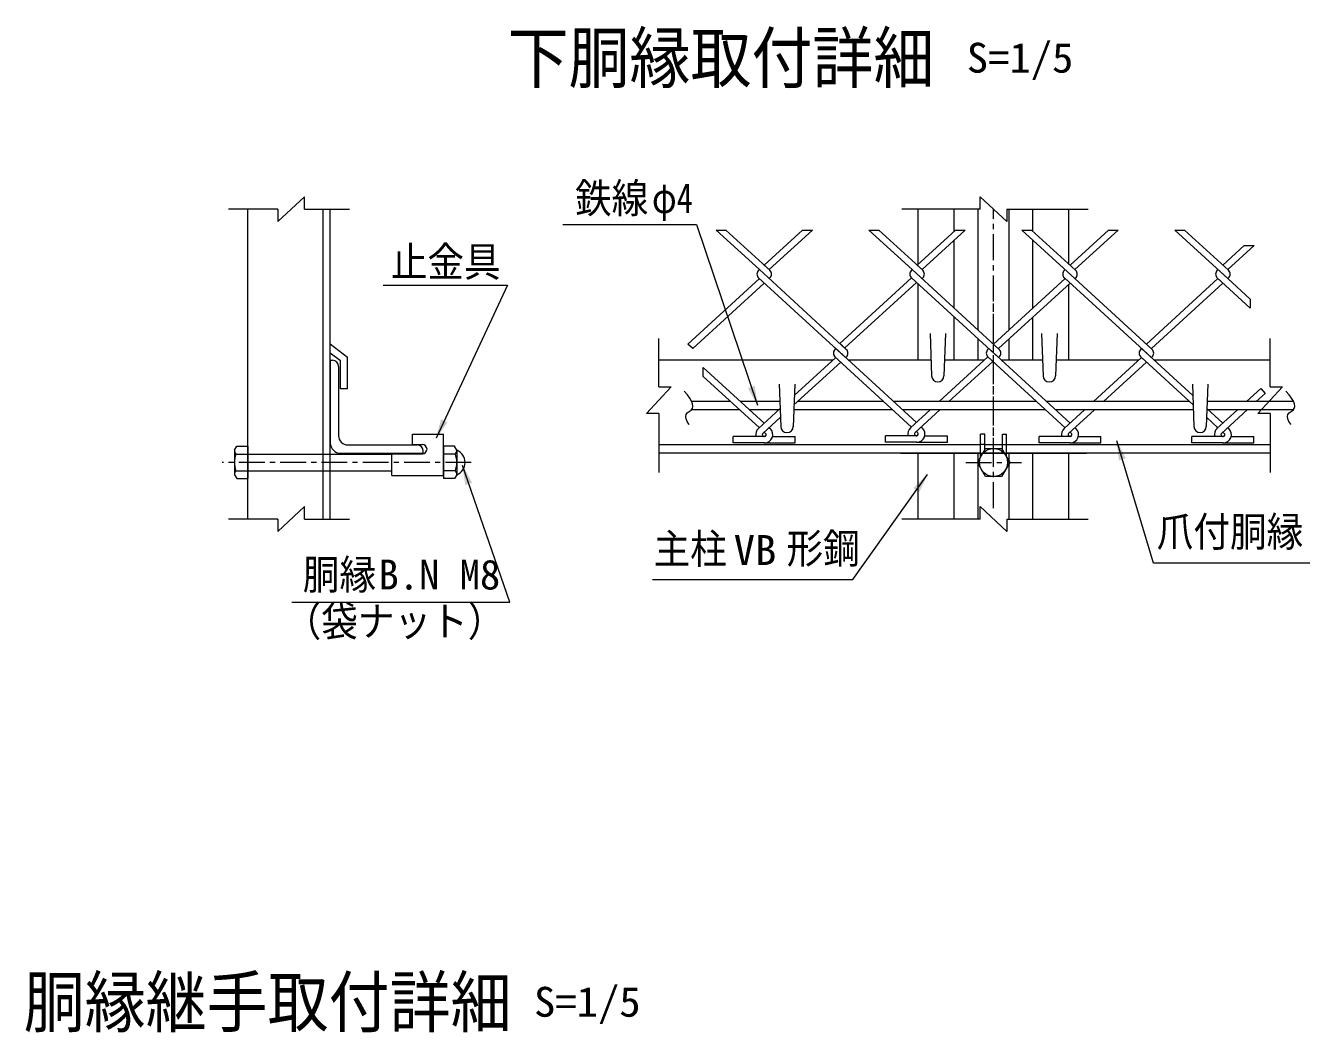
# Model space of a CAD drawing. Units: millimetres, scale not verified, with parts at other scales. Extents: x -4455 to 4455, y -3150 to 3150.
# Drawn here: x 809 to 2668, y -1393 to 69 of the extents above; entities that cross this region are included whole.
import ezdxf
from ezdxf.enums import TextEntityAlignment as Align

# ---------------------------------------------------------------- set-up
doc = ezdxf.new("R2010")
doc.units = ezdxf.units.MM
doc.header["$LTSCALE"] = 30
doc.linetypes.add('DASHED', pattern=[7.5, 6, -1.5])
doc.linetypes.add('USER1', pattern=[2, 1.25, -0.25, 0.25, -0.25])
doc.layers.add('0-4_7詳細', color=7, linetype='Continuous', lineweight=18)
doc.styles.add('ＭＳ ゴシック', font='')
doc.styles.get('ＭＳ ゴシック').set_extended_font_data('MS Gothic')

msp = doc.modelspace()

# ---------------------------------------------------------------- linework, layer by layer
at = {"layer": '0-4_7詳細', "color": 4}
for p, q in [((1214.51, -179.87), (1175.74, -215.87)), ((1214.51, -197.87), (1214.51, -179.87)), ((2195.76, -179.87), (2234.53, -215.87)), ((2195.76, -197.87), (2195.76, -179.87)), ((1175.74, -197.87), (1104.17, -197.87)), ((1175.74, -197.87), (1175.74, -215.87)), ((1214.51, -197.87), (1279.78, -197.87)), ((2195.76, -197.87), (2081.81, -197.87)), ((2234.53, -197.87), (2352.33, -197.87)), ((2234.53, -197.87), (2234.53, -215.87)), ((1729.06, -455.96), (1729.06, -385.77)), ((2616.72, -455.96), (2616.72, -385.77)), ((1729.06, -455.96), (1747.06, -455.96)), ((2598.72, -494.74), (2634.72, -455.96)), ((2616.72, -455.96), (2634.72, -455.96)), ((1729.06, -494.74), (1729.06, -580.32)), ((2616.72, -494.74), (2598.72, -494.74)), ((2616.72, -494.74), (2616.72, -580.32)), ((1214.51, -629.77), (1175.74, -665.77)), ((1214.51, -647.77), (1214.51, -629.77)), ((2195.76, -629.77), (2234.53, -665.77)), ((2195.76, -647.77), (2195.76, -629.77)), ((1175.74, -647.77), (1104.17, -647.77)), ((1175.74, -647.77), (1175.74, -665.77)), ((1214.51, -647.77), (1279.78, -647.77)), ((2195.76, -647.77), (2081.81, -647.77)), ((2234.53, -647.77), (2352.33, -647.77)), ((2234.53, -647.77), (2234.53, -665.77))]:
    msp.add_line(p, q, dxfattribs=at)
at = {"layer": '0-4_7詳細', "lineweight": 9}
for p, q in [((1131.94, -647.77), (1131.94, -197.87)), ((1241.44, -647.77), (1241.44, -197.87)), ((1251.94, -647.77), (1251.94, -197.87)), ((2105.64, -277.79), (2105.64, -197.87)), ((2158.14, -229.68), (2158.14, -197.87)), ((2192.64, -373.31), (2192.64, -197.87)), ((2237.64, -373.31), (2237.64, -197.87)), ((2272.14, -229.68), (2272.14, -197.87)), ((2324.64, -277.79), (2324.64, -197.87)), ((2158.14, -341.69), (2158.14, -242.7)), ((2272.14, -341.69), (2272.14, -242.7)), ((2105.64, -417.3), (2105.64, -306.61)), ((2324.64, -417.3), (2324.64, -306.61)), ((2158.14, -417.3), (2158.14, -354.71)), ((2272.14, -417.3), (2272.14, -354.71)), ((2122.89, -378.3), (2125.14, -439.8)), ((2145.39, -378.3), (2143.14, -439.8)), ((2192.64, -417.3), (2192.64, -386.33)), ((2237.64, -417.3), (2237.64, -386.33)), ((2284.89, -378.3), (2287.14, -439.8)), ((2307.39, -378.3), (2305.14, -439.8)), ((1251.94, -393.24), (1277.09, -412.68)), ((1251.94, -406.51), (1266.59, -417.83)), ((1251.94, -417.3), (1251.94, -537.3)), ((1251.94, -417.3), (1254.94, -417.3)), ((1263.94, -426.3), (1263.94, -526.8)), ((1266.59, -458.84), (1266.59, -417.83)), ((1277.09, -458.84), (1277.09, -412.68)), ((1981.82, -417.3), (1729.06, -417.3)), ((2124.32, -417.3), (2004.41, -417.3)), ((2201.7, -417.3), (2143.97, -417.3)), ((2286.32, -417.3), (2226.44, -417.3)), ((2425.87, -417.3), (2305.97, -417.3)), ((2616.72, -417.3), (2448.47, -417.3)), ((1277.09, -458.84), (1266.59, -458.84)), ((1903.89, -451.8), (1906.14, -513.3)), ((1926.39, -451.8), (1924.12, -513.96)), ((2503.89, -451.8), (2506.14, -513.3)), ((2526.39, -451.8), (2524.14, -513.3)), ((1833.65, -477.3), (1776.78, -477.3)), ((1904.83, -477.3), (1847.86, -477.3)), ((2055.68, -477.3), (1930.55, -477.3)), ((2277.71, -477.3), (2069.89, -477.3)), ((2499.74, -477.3), (2291.92, -477.3)), ((2650.78, -477.3), (2525.46, -477.3)), ((1846.75, -489.3), (1776.25, -489.3)), ((1903.24, -489.3), (1860.96, -489.3)), ((2068.78, -489.3), (1925.02, -489.3)), ((2290.81, -489.3), (2082.99, -489.3)), ((2505.26, -489.3), (2305.02, -489.3)), ((2650.25, -489.3), (2527.04, -489.3)), ((1371.37, -524.61), (1416.37, -524.61)), ((1371.37, -539.61), (1371.37, -524.61)), ((1416.37, -584.61), (1416.37, -524.61)), ((1882.1, -521.69), (1884.16, -523.58)), ((2148.06, -536.36), (2148.06, -526.76)), ((2196.39, -557.39), (2196.39, -524.61)), ((2227.89, -524.61), (2233.89, -524.61)), ((2227.89, -547), (2227.89, -524.61)), ((2233.89, -557.39), (2233.89, -524.61)), ((1112.74, -547.89), (1116.06, -542.13)), ((1114.8, -553.65), (1131.94, -553.65)), ((1251.94, -553.65), (1341.37, -553.65)), ((1277.44, -540.3), (1377.94, -540.3)), ((1341.37, -553.11), (1385.62, -553.11)), ((1341.37, -584.61), (1341.37, -553.11)), ((1371.37, -539.61), (1385.62, -539.61)), ((1416.37, -542.13), (1416.37, -589.17)), ((1432.24, -542.13), (1416.37, -542.13)), ((1433.51, -553.65), (1416.37, -553.65)), ((1435.57, -547.89), (1432.24, -542.13)), ((1435.57, -547.89), (1435.57, -583.41)), ((2196.39, -540.3), (1729.06, -540.3)), ((2196.39, -552.3), (1729.06, -552.3)), ((2080.14, -552.3), (2350.14, -552.3)), ((2105.64, -647.77), (2105.64, -552.3)), ((2158.14, -647.77), (2158.14, -552.3)), ((2192.64, -647.77), (2192.64, -552.3)), ((2202.39, -539.61), (2196.39, -539.61)), ((2198.86, -553.11), (2196.39, -553.11)), ((2230.95, -552.3), (2199.33, -552.3)), ((2227.89, -540.3), (2202.39, -540.3)), ((2227.89, -539.61), (2233.89, -539.61)), ((2231.42, -553.11), (2233.89, -553.11)), ((2616.72, -540.3), (2233.89, -540.3)), ((2616.72, -552.3), (2233.89, -552.3)), ((2237.64, -647.77), (2237.64, -552.3)), ((2272.14, -647.77), (2272.14, -552.3)), ((2324.64, -647.77), (2324.64, -552.3)), ((1114.8, -577.65), (1131.94, -577.65)), ((1116.06, -589.17), (1131.94, -589.17)), ((1251.94, -577.65), (1341.37, -577.65)), ((1341.37, -584.61), (1416.37, -584.61)), ((1433.51, -577.65), (1416.37, -577.65))]:
    msp.add_line(p, q, dxfattribs=at)
at = {"layer": '0-4_7詳細', "color": 1, "linetype": 'USER1'}
for p, q in [((2215.14, -631.8), (2215.14, -197.87)), ((2215.14, -567.2), (2215.14, -301.63)), ((1456.62, -565.65), (1094.83, -565.65)), ((2174.85, -565.65), (2255.49, -565.65))]:
    msp.add_line(p, q, dxfattribs=at)
at = {"layer": '0-4_7詳細', "color": 3}
for p, q in [((1812.2, -228.14), (1875, -285.69)), ((1812.2, -228.14), (1826.41, -228.14)), ((1826.41, -228.14), (1890.28, -286.67)), ((1882.1, -279.18), (1937.79, -228.14)), ((1889.21, -285.69), (1952, -228.14)), ((1937.79, -228.14), (1952, -228.14)), ((2034.23, -228.14), (2097.02, -285.69)), ((2034.23, -228.14), (2048.44, -228.14)), ((2048.44, -228.14), (2112.3, -286.67)), ((2104.13, -279.18), (2159.82, -228.14)), ((2111.23, -285.69), (2174.03, -228.14)), ((2159.82, -228.14), (2174.03, -228.14)), ((2256.25, -228.14), (2333.26, -298.71)), ((2256.25, -228.14), (2270.46, -228.14)), ((2270.46, -228.14), (2334.33, -286.67)), ((2326.16, -279.18), (2381.85, -228.14)), ((2333.26, -285.69), (2396.06, -228.14)), ((2381.85, -228.14), (2396.06, -228.14)), ((2478.28, -228.14), (2555.29, -298.71)), ((2478.28, -228.14), (2492.49, -228.14)), ((2492.49, -228.14), (2556.36, -286.67)), ((2548.18, -279.18), (2579.3, -250.66)), ((2555.29, -285.69), (2593.51, -250.66)), ((2579.3, -250.66), (2593.51, -250.66)), ((1873.93, -286.67), (1875, -285.69)), ((1873.93, -286.67), (1875, -285.69)), ((1875, -285.69), (2001.29, -401.42)), ((1882.1, -279.18), (1890.28, -286.67)), ((2095.95, -286.67), (2097.02, -285.69)), ((2095.95, -286.67), (2097.02, -285.69)), ((2097.02, -285.69), (2223.32, -401.42)), ((2104.13, -279.18), (2112.3, -286.67)), ((2317.98, -286.67), (2319.05, -285.69)), ((2540.01, -286.67), (2541.08, -285.69)), ((1771.09, -393.92), (1875, -298.71)), ((1778.19, -400.43), (1882.1, -305.22)), ((1873.93, -297.73), (2000.22, -413.46)), ((1889.21, -298.71), (1890.28, -297.73)), ((1889.21, -298.71), (1890.28, -297.73)), ((1992.04, -392.94), (2095.95, -297.73)), ((1999.15, -399.45), (2103.06, -304.24)), ((2095.95, -297.73), (2222.25, -413.46)), ((2111.23, -298.71), (2112.3, -297.73)), ((2111.23, -298.71), (2112.3, -297.73)), ((2215.14, -393.92), (2319.05, -298.71)), ((2222.25, -400.43), (2326.16, -305.22)), ((2317.98, -297.73), (2444.28, -413.46)), ((2317.98, -297.73), (2326.16, -305.22)), ((2333.26, -298.71), (2334.33, -297.73)), ((2333.26, -298.71), (2334.33, -297.73)), ((2333.26, -298.71), (2445.35, -401.42)), ((2437.17, -393.92), (2541.08, -298.71)), ((2444.28, -400.43), (2548.18, -305.22)), ((2540.01, -297.73), (2587.77, -341.49)), ((2540.01, -297.73), (2548.18, -305.22)), ((2555.29, -298.71), (2556.36, -297.73)), ((2555.29, -298.71), (2556.36, -297.73)), ((2555.29, -298.71), (2587.77, -328.47)), ((2587.77, -328.47), (2587.77, -341.49)), ((1778.19, -400.43), (1771.09, -393.92)), ((1984.94, -399.45), (2103.06, -507.69)), ((1984.94, -401.42), (1986.01, -400.43)), ((1984.94, -401.42), (1986.01, -400.43)), ((1993.11, -393.92), (2001.29, -401.42)), ((2206.97, -401.42), (2208.04, -400.43)), ((2208.04, -400.43), (2326.16, -508.67)), ((2429, -401.42), (2430.07, -400.43)), ((2430.07, -400.43), (2504.51, -468.65)), ((1925.28, -482.12), (1993.11, -419.97)), ((1925.78, -468.65), (1986.01, -413.46)), ((1983.87, -411.49), (2095.95, -514.2)), ((2000.22, -413.46), (2001.29, -412.47)), ((2000.22, -413.46), (2001.29, -412.47)), ((2136.22, -477.3), (2206.97, -412.47)), ((2150.43, -477.3), (2214.07, -418.98)), ((2206.97, -412.47), (2319.05, -515.18)), ((2222.25, -413.46), (2223.32, -412.47)), ((2222.25, -413.46), (2223.32, -412.47)), ((2360.39, -477.3), (2430.07, -413.46)), ((2374.6, -477.3), (2437.17, -419.97)), ((2429, -412.47), (2505, -482.12)), ((2429, -412.47), (2437.17, -419.97)), ((2444.28, -413.46), (2445.35, -412.47)), ((2444.28, -413.46), (2445.35, -412.47)), ((1793.65, -427.62), (1882.1, -508.67)), ((1793.65, -440.64), (1793.65, -427.62)), ((1793.65, -440.64), (1875, -515.18)), ((2582.42, -477.3), (2603.3, -458.17)), ((2603.3, -458.17), (2609.41, -465.59)), ((2596.63, -477.3), (2609.41, -465.59)), ((1873.56, -516.5), (1905.2, -487.5)), ((1880.04, -523.58), (1905.66, -500.1)), ((2094.52, -515.52), (2123.13, -489.3)), ((2101, -522.6), (2137.34, -489.3)), ((2317.61, -516.5), (2347.3, -489.3)), ((2324.1, -523.58), (2361.51, -489.3)), ((2524.63, -500.1), (2541.08, -515.18)), ((2525.09, -487.5), (2548.18, -508.67)), ((2539.64, -516.5), (2569.33, -489.3)), ((2546.13, -523.58), (2583.54, -489.3)), ((1889.21, -515.18), (1890.64, -516.5)), ((2110.16, -514.2), (2111.6, -515.52)), ((2333.26, -515.18), (2334.7, -516.5)), ((2541.08, -515.18), (2539.64, -516.5)), ((2555.29, -515.18), (2556.73, -516.5)), ((1882.54, -527.75), (1837.1, -527.75)), ((1837.1, -537.35), (1837.1, -527.75)), ((1882.54, -537.35), (1837.1, -537.35)), ((1881.66, -527.75), (1882.54, -527.75)), ((1881.66, -537.35), (1927.1, -537.35)), ((1894.29, -527.75), (1927.1, -527.75)), ((1927.1, -537.35), (1927.1, -527.75)), ((2058.06, -536.36), (2058.06, -526.76)), ((2103.49, -526.76), (2058.06, -526.76)), ((2103.49, -536.36), (2058.06, -536.36)), ((2102.62, -526.76), (2103.49, -526.76)), ((2102.62, -536.36), (2148.06, -536.36)), ((2103.06, -520.71), (2105.11, -522.6)), ((2115.25, -526.76), (2148.06, -526.76)), ((2281.16, -537.35), (2281.16, -527.75)), ((2326.59, -527.75), (2281.16, -527.75)), ((2326.59, -537.35), (2281.16, -537.35)), ((2325.72, -527.75), (2326.59, -527.75)), ((2325.72, -537.35), (2371.16, -537.35)), ((2326.16, -521.69), (2328.21, -523.58)), ((2338.35, -527.75), (2371.16, -527.75)), ((2371.16, -537.35), (2371.16, -527.75)), ((2548.62, -527.75), (2503.18, -527.75)), ((2503.18, -537.35), (2503.18, -527.75)), ((2548.62, -537.35), (2503.18, -537.35)), ((2548.18, -521.69), (2546.13, -523.58)), ((2547.75, -527.75), (2548.62, -527.75)), ((2547.75, -537.35), (2593.18, -537.35)), ((2548.18, -521.69), (2550.24, -523.58)), ((2560.38, -527.75), (2593.18, -527.75)), ((2593.18, -537.35), (2593.18, -527.75))]:
    msp.add_line(p, q, dxfattribs=at)
at = {"layer": '0-4_7詳細', "color": 3, "linetype": 'DASHED'}
for p, q in [((1131.94, -553.65), (1251.94, -553.65)), ((1131.94, -577.65), (1251.94, -577.65))]:
    msp.add_line(p, q, dxfattribs=at)
at = {"layer": '0-4_7詳細', "color": 1}
for points in [[(1589.62, -220.13), (1783.52, -220.13), (1872.37, -482.54)], [(1328.58, -308.36), (1509.12, -308.36), (1405.59, -530.58)], [(2674.64, -711.91), (2447.38, -711.91), (2394.26, -534.48)], [(1195.87, -768.71), (1512.85, -768.71), (1443.77, -570.24)], [(1719.94, -735.59), (2010.67, -735.59), (2119.16, -583.01)]]:
    msp.add_lwpolyline(points, dxfattribs=at)
at = {"layer": '0-4_7詳細', "color": 4}
for points in [[(1729.06, -494.74), (1711.06, -494.74), (1747.06, -455.96)], [(1773.05, -510.57), (1772.74, -510.18), (1770.07, -505.98), (1768.51, -502.22), (1768.04, -498.91), (1768.66, -496.03), (1770.38, -493.6), (1773.2, -491.61), (1776.03, -489.61), (1777.78, -487.13), (1778.46, -484.17), (1778.07, -480.74), (1776.6, -476.83), (1774.06, -472.45), (1770.45, -467.59), (1765.76, -462.25)], [(2647.05, -510.57), (2646.74, -510.18), (2644.08, -505.98), (2642.51, -502.22), (2642.04, -498.91), (2642.67, -496.03), (2644.39, -493.6), (2647.2, -491.61), (2650.03, -489.61), (2651.79, -487.13), (2652.47, -484.17), (2652.07, -480.74), (2650.61, -476.83), (2648.07, -472.45), (2644.45, -467.59), (2639.77, -462.25)]]:
    msp.add_lwpolyline(points, dxfattribs=at)
at = {"layer": '0-4_7詳細', "lineweight": 9}
for points in [[(2202.39, -547), (2202.39, -524.61), (2196.39, -524.61)], [(1112.74, -547.89), (1112.74, -583.41), (1116.06, -589.17)], [(1116.06, -542.13), (1131.94, -542.13), (1131.94, -589.17)], [(1266.94, -552.3), (1386.94, -552.3), (1386.94, -549.3)], [(1435.57, -583.41), (1432.24, -589.17), (1416.37, -589.17)]]:
    msp.add_lwpolyline(points, dxfattribs=at)
at = {"layer": '0-4_7詳細', "color": 3}
msp.add_lwpolyline([(2238.66, -565.65), (2226.9, -586.02), (2203.38, -586.02), (2191.62, -565.65), (2203.38, -545.28), (2226.9, -545.28)], close=True, dxfattribs=at)
msp.add_circle((2215.14, -565.65), 20.4, dxfattribs=at)
for centre, radius, start, end in [((1878.99, -292.2), 7.5, 132.5, 227.5), ((1885.21, -292.2), 7.5, 312.5, 47.5), ((2101.02, -292.2), 7.5, 132.5, 227.5), ((2107.24, -292.2), 7.5, 312.5, 47.5), ((2323.05, -292.2), 7.5, 132.5, 227.5), ((2329.27, -292.2), 7.5, 312.5, 47.5), ((2545.08, -292.2), 7.5, 132.5, 227.5), ((2551.29, -292.2), 7.5, 312.5, 47.5), ((1990.01, -406.95), 7.5, 132.5, 227.5), ((1996.22, -406.95), 7.5, 312.5, 47.5), ((2212.03, -406.95), 7.5, 132.5, 227.5), ((2218.25, -406.95), 7.5, 312.5, 47.5), ((2434.06, -406.95), 7.5, 132.5, 227.5), ((2440.28, -406.95), 7.5, 312.5, 47.5), ((1881.66, -525.35), 12, 132.5, 191.53696), ((1882.54, -525.35), 12, 270, 47.5), ((2102.62, -524.36), 12, 132.5, 191.53696), ((2103.49, -524.36), 12, 270, 47.5), ((2325.72, -525.35), 12, 132.5, 191.53696), ((2326.59, -525.35), 12, 270, 47.5), ((2547.75, -525.35), 12, 132.5, 191.53696), ((2548.62, -525.35), 12, 270, 47.5), ((1881.66, -525.35), 2.4, 132.5, 270), ((1882.54, -525.35), 2.4, 270, 47.5), ((2102.62, -524.36), 2.4, 132.5, 270), ((2103.49, -524.36), 2.4, 270, 47.5), ((2325.72, -525.35), 2.4, 132.5, 270), ((2326.59, -525.35), 2.4, 270, 47.5), ((2547.75, -525.35), 2.4, 132.5, 270), ((2548.62, -525.35), 2.4, 270, 47.5)]:
    msp.add_arc(centre, radius, start, end, dxfattribs=at)
at = {"layer": '0-4_7詳細', "lineweight": 9}
for centre, radius, start, end in [((1254.94, -426.3), 9, 0, 90), ((2134.14, -439.8), 9, 180, 0), ((2296.14, -439.8), 9, 180, 0), ((1915.14, -513.3), 9, 180, 0), ((2515.14, -513.3), 9, 180, 0), ((1266.94, -537.3), 15, 180, 270), ((1277.44, -526.8), 13.5, 180, 270), ((1121.83, -547.89), 9.09, 180, 219.3382), ((1148.74, -565.65), 36, 160.52878, 199.47122), ((1377.94, -549.3), 9, 0, 90), ((1385.62, -546.36), 6.75, 270, 90), ((1426.48, -547.89), 9.09, 320.6618, 0), ((1399.57, -565.65), 36, 340.52878, 19.47122), ((1428.43, -565.65), 19.14, 291.90813, 68.09187), ((1121.83, -583.41), 9.09, 140.6618, 180), ((1426.48, -583.41), 9.09, 0, 39.3382)]:
    msp.add_arc(centre, radius, start, end, dxfattribs=at)
at = {"layer": '0-4_7詳細', "color": 1}
for points in [[(1873.01, -484.43), (1858.45, -457.69), (1868.32, -454.35)], [(1404.75, -532.39), (1412.69, -503), (1422.14, -507.4)], [(2393.69, -532.56), (2407.28, -559.81), (2397.3, -562.8)], [(1443.12, -568.36), (1457.9, -594.98), (1448.06, -598.4)], [(2120.32, -581.38), (2107.18, -608.85), (2098.69, -602.81)]]:
    msp.add_solid(points, dxfattribs=at)

# ---------------------------------------------------------------- texts
at = {"layer": '0-4_7詳細', "style": 'ＭＳ ゴシック', "width": 0.9}
for s, p in [('下胴縁取付詳細', (1509.31, -35.84)), ('胴縁継手取付詳細', (806.64, -1406.77))]:
    msp.add_text(s, height=72.14, dxfattribs=at).set_placement(p, align=Align.BOTTOM_LEFT)
at = {"layer": '0-4_7詳細', "color": 3, "style": 'ＭＳ ゴシック'}
for s, width, p in [('S=1/5', 1.05, (2176.27, -12.67)), ('鉄線', 0.9, (1607.29, -216.5)), ('φ4', 0.8, (1719.08, -216.5)), ('止金具', 0.9, (1339.74, -308.88)), ('爪付胴縁', 0.9, (2452.12, -700.78)), ('主柱', 0.9, (1721.38, -725.65)), ('形鋼', 0.9, (1914.46, -725.21)), ('VB', 1.05, (1837.78, -727.46)), ('胴縁', 0.9, (1211.95, -763.06)), ('（袋ナット）', 0.9, (1185.56, -830.94)), ('S=1/5', 1.05, (1547.81, -1383.45))]:
    msp.add_text(s, height=43.33, dxfattribs=dict(at, width=width)).set_placement(p, align=Align.BOTTOM_LEFT)
msp.add_text('B.N M8', height=43.33, dxfattribs=at).set_placement((1321.85, -763.06), align=Align.BOTTOM_LEFT)

doc.saveas('drawing.dxf')
